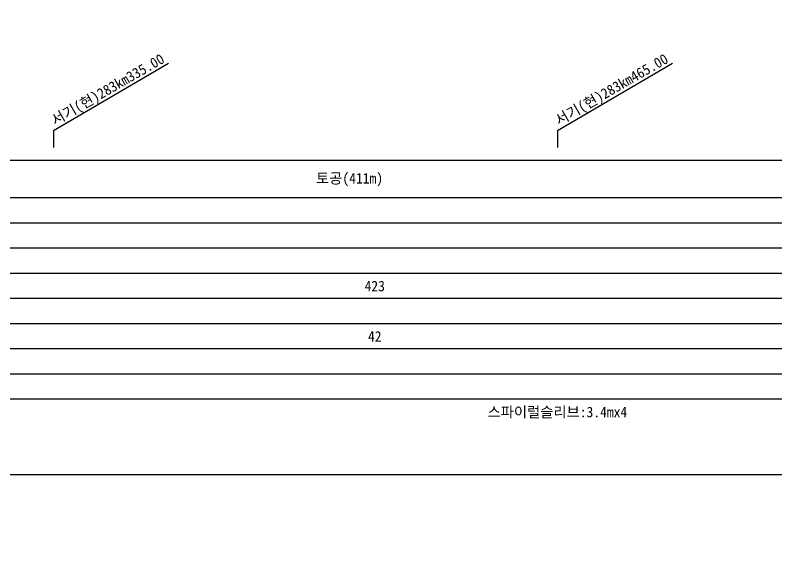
# Model space of a CAD drawing. Header units: millimetres. Extents: x 14054 to 14850, y 1103 to 1807.
# Drawn here: x 14269.5 to 14450.9, y 1268.3 to 1396.4 of the extents above; entities that cross this region are included whole.
import ezdxf
from ezdxf.enums import TextEntityAlignment as Align
from ezdxf.xclip import XClip

# ---------------------------------------------------------------- set-up
doc = ezdxf.new("R2010")
doc.units = ezdxf.units.MM
doc.header["$LTSCALE"] = 10
doc.header["$MEASUREMENT"] = 0
doc.header["$XCLIPFRAME"] = 2
doc.linetypes.add('DASHEDX2', pattern=[1.5, 1, -0.5])
for name, color, linetype in [('TT-TABL-LIN1', 4, 'Continuous'), ('TT-TABL-LIN2', 1, 'Continuous'), ('TT-TABL-TEX2', 3, 'Continuous'), ('TZ-BASE', 253, 'Continuous'), ('TZ-LEAL', 1, 'Continuous'), ('TZ-LEAT', 3, 'Continuous')]:
    doc.layers.add(name, color=color, linetype=linetype)
doc.styles.get("Standard").update_dxf_attribs({"font": 'GulimChe.ttf'})

# ---------------------------------------------------------------- blocks, each defined once
blk = doc.blocks.new('JD-FJFJJ5GH')
at = {"layer": 'TZ-BASE', "linetype": 'DASHEDX2'}
for p, q in [((87.53, -214.53), (619.88, 135.31)), ((106.47, -214.53), (638.81, 135.31))]:
    blk.add_line(p, q, dxfattribs=at)
at = {"layer": 'TZ-BASE'}
for p, q in [((119.93, 135.33), (138.51, -214.53)), ((220.07, 135.32), (238.65, -214.54)), ((699.42, -66.35), (0.09, -103.48))]:
    blk.add_line(p, q, dxfattribs=at)
at = {"layer": 'TZ-BASE', "linetype": 'DASHEDX2', "ltscale": 3}
for p, q in [((332.39, -23.78), (38.73, -214.53)), ((343.6, -30.79), (60.73, -214.53))]:
    blk.add_line(p, q, dxfattribs=at)
blk = doc.blocks.new('JD-경부고속하선표_190503')
at = {"layer": 'TT-TABL-LIN1'}
blk.add_lwpolyline([(2, 114), (785.58, 114), (785.58, 39), (2, 39)], close=True, dxfattribs=at)
at = {"layer": 'TT-TABL-LIN2'}
for points in [[(785.58, 105), (9.33, 105)], [(785.58, 99), (9.33, 99)], [(785.58, 93), (9.33, 93)], [(785.58, 87), (9.33, 87)], [(785.58, 81), (38.33, 81)], [(785.58, 75), (9.33, 75)], [(785.58, 69), (9.33, 69)], [(785.58, 63), (9.33, 63)], [(785.58, 57), (9.33, 57)]]:
    blk.add_lwpolyline(points, dxfattribs=at)

msp = doc.modelspace()

# ---------------------------------------------------------------- linework, layer by layer
at = {"layer": 'TZ-LEAL'}
for points in [[(14306.07, 1384.9), (14278.68, 1368.87), (14278.68, 1364.87)], [(14426.07, 1384.9), (14398.68, 1368.87), (14398.68, 1364.87)]]:
    msp.add_lwpolyline(points, dxfattribs=at)

# ---------------------------------------------------------------- block references
at = {"layer": 'TT-TABL-LIN2'}
msp.add_blockref('JD-경부고속하선표_190503', (14058.11, 1247.87), dxfattribs=at)
at = {"layer": 'TZ-BASE'}
ref = msp.add_blockref('JD-FJFJJ5GH', (14136.33, 1482.82), dxfattribs=at)
XClip(ref).set_block_clipping_path([(-0.066596506, 75.552333856), (699.9332760443, 76.0054342471), (700.0658011148, -74.3414656525), (0.0661392381, -75.0335730194)])

# ---------------------------------------------------------------- texts
at = {"layer": 'TT-TABL-TEX2'}
for s, p in [('토공(411m)', (14349.18, 1357.37)), ('스파이럴슬리브:3.4mx4', (14398.68, 1301.87))]:
    msp.add_text(s, height=2.5, dxfattribs=at).set_placement(p, align=Align.MIDDLE)
for s, p in [('423', (14355.18, 1331.87)), ('42', (14355.18, 1319.87))]:
    msp.add_text(s, height=2.5, dxfattribs=at).set_placement(p, align=Align.MIDDLE_CENTER)
at = {"layer": 'TZ-LEAT'}
for s, p in [('서기(현)283km335.00', (14292.18, 1377.66)), ('서기(현)283km465.00', (14412.18, 1377.66))]:
    msp.add_text(s, height=2.5, rotation=30, dxfattribs=at).set_placement(p, align=Align.CENTER)

doc.saveas('drawing.dxf')
